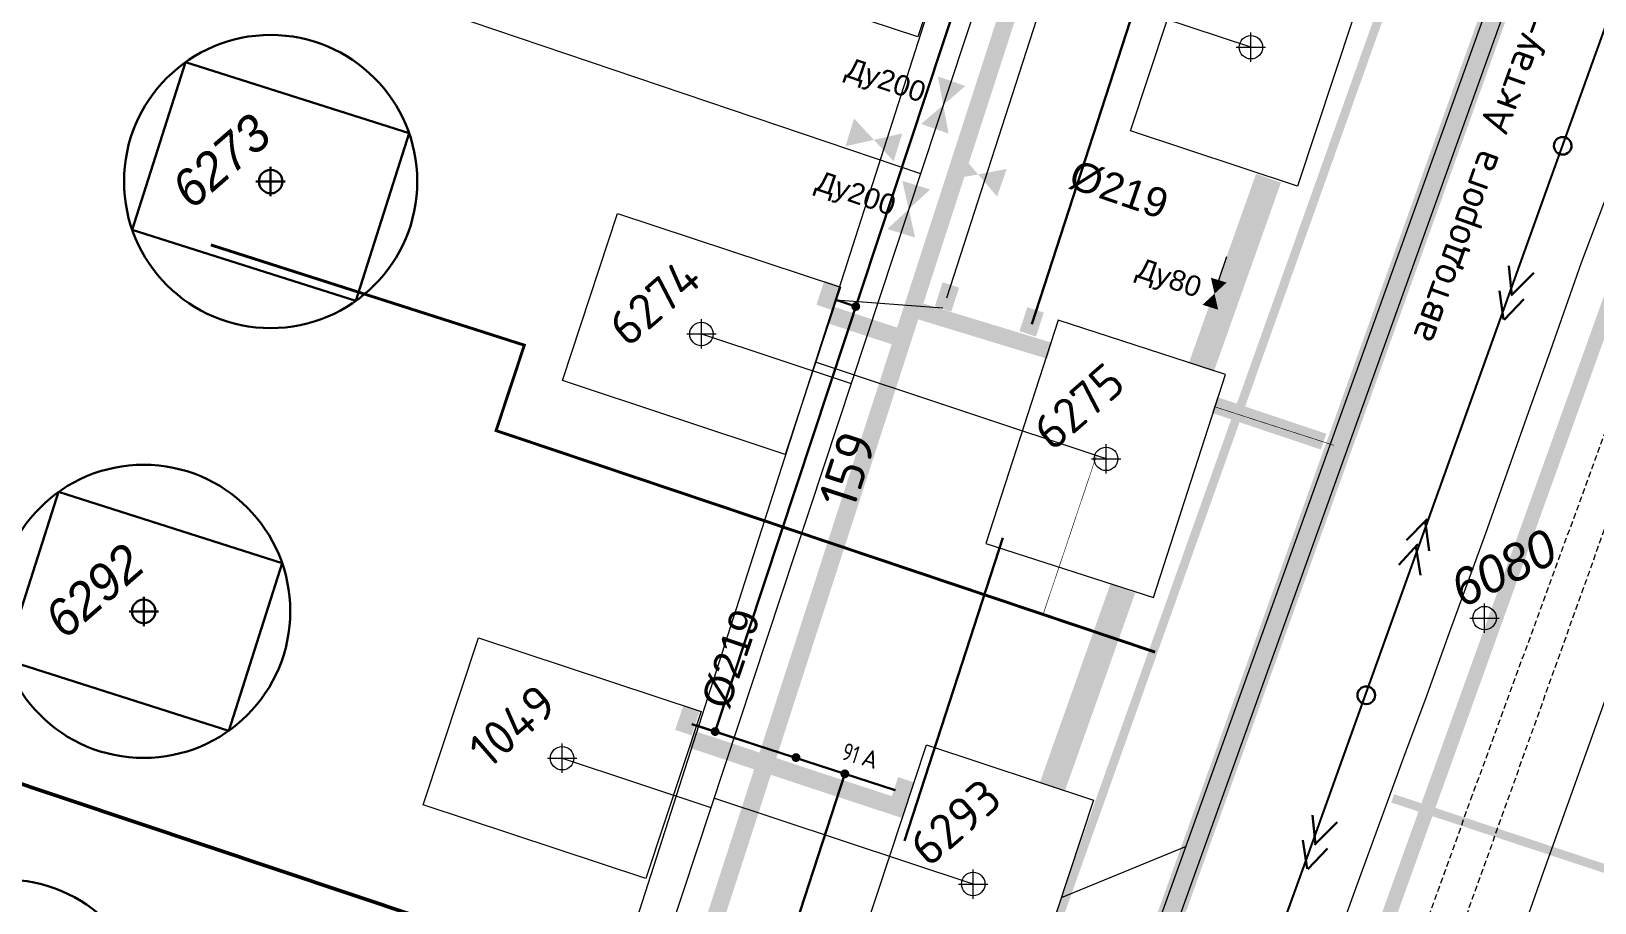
# Model space of a CAD drawing. Header units: millimetres. Extents: x 519 to 9564855, y -810 to 5021775.
# Drawn here: x 9522351 to 9522884, y 5001414 to 5001711 of the extents above; entities that cross this region are included whole.
import ezdxf
from ezdxf.enums import TextEntityAlignment as Align

# ---------------------------------------------------------------- set-up
doc = ezdxf.new("R2010")
doc.units = ezdxf.units.MM
doc.header["$LTSCALE"] = 2
doc.header["$MEASUREMENT"] = 0
doc.header["$PDMODE"] = 2
doc.header["$PDSIZE"] = 5
for name, pattern in [('1', [0]), ('92051501$0$GROUND1', [60, 50, -10]), ('92051501$0$GROUND2', [35, 25, -10]), ('Podzemka', [5, 2, -1, 2])]:
    doc.linetypes.add(name, pattern=pattern)
for name, color, linetype in [('160 скважин на 2012 год', 7, 'Continuous'), ('AL_PIP_CRUDE OIL', 210, 'Continuous'), ('CONTROL', 7, 'Continuous'), ('Existing roads', 41, 'Continuous'), ('Future Roads', 44, 'Continuous'), ('OilColl&Flowlines', 3, 'Continuous'), ('ROAD_ASF', 9, 'Continuous'), ('ROAD_FIELD', 255, '92051501$0$GROUND2'), ('ROAD_GROUND', 9, 'Continuous'), ('SEA_COST', 4, 'Continuous'), ('stage 7.frame', 7, 'Continuous'), ('Скважины - Конфликты наземки', 92, 'Continuous'), ('Скважины на 2013 год.', 21, '1'), ('Скважины на 2014 год', 70, 'Continuous'), ('Эл.выс.', 1, 'Continuous')]:
    doc.layers.add(name, color=color, linetype=linetype)
for name, color, linetype, lineweight in [('160 скважин на2012 год.Выкидные линии', 5, 'Continuous', 30), ('Водопровод', 5, 'Continuous', 30), ('Новый водовод', 5, 'g_122_vpr', 30), ('Оптиковолоконный кабель', 220, 'CAB6', 20), ('Скважины на 2026', 222, 'Continuous', 50), ('Скважины от Геологов', 253, 'Continuous', 30), ('Эл.низ', 1, 'Continuous', 13), ('Электро', 1, 'Continuous', 30), ('Электроснаб', 1, 'Continuous', 18), ('Электроснабжене', 1, 'Continuous', 18)]:
    doc.layers.add(name, color=color, linetype=linetype, lineweight=lineweight)
doc.styles.add('92051501$0$STANDARD', font='simplex.shx')
doc.styles.add('Arial', font='arial.ttf', dxfattribs={"height": 30})
doc.styles.add('Elect', font='isocpeur.ttf')
doc.styles.add('GeoApp', font='', dxfattribs={"height": 1})
doc.styles.add('Line_GUGK', font='')
doc.styles.get("Standard").update_dxf_attribs({"font": 'isocpeur.ttf', "width": 0.5})
doc.styles.get('GeoApp').set_extended_font_data('D431', italic=True)
doc.styles.get('Line_GUGK').set_extended_font_data('Bm431', italic=True)
doc.linetypes.add('CAB', pattern='A,0.7,-0.43403,["K",Standard,S=0.9,R=0,X=-0.4,Y=-0.3],-0.8', length=1.93403)
doc.linetypes.add('CAB6', pattern='A,0.9,-0.9,["6",Standard,S=0.9,R=0,X=-0.8,Y=-0.4],11', length=12.8)
doc.linetypes.add('g_122_vpr', pattern='A,2,-2,3,-0.6,["Впр",Line_GUGK,S=2,R=0,X=0,Y=-1],-6.4,3,-2,8,-2,8,-2,6', length=45)
doc.linetypes.add('WTR_LINE', pattern='A,0.5,-0.2,["W",92051501$0$STANDARD,S=0.1,R=0,X=-0.1,Y=-0.05],-0.05', length=0.75)

msp = doc.modelspace()

# ---------------------------------------------------------------- hatches: boundary and pattern name
at = {"layer": 'CONTROL', "lineweight": 40}
h = msp.add_hatch(color=6, dxfattribs=at)
h.dxf.hatch_style = 1
h.paths.add_polyline_path([(9523577.35645, 5003849.20355), (9523574.88157, 5003851.67843, 0.198912367), (9523573.71, 5003848.85, 0.198912368), (9523574.88157, 5003846.02157), (9523577.35645, 5003848.49645, -0.198912368), (9523577.21, 5003848.85, -0.198912367)])
h.paths.add_polyline_path([(9523580.53843, 5003851.67843), (9523578.06355, 5003849.20355, -0.198912367), (9523578.21, 5003848.85, -0.198912367), (9523578.06355, 5003848.49645), (9523580.53843, 5003846.02157, 0.198912367), (9523581.71, 5003848.85, 0.198912367)])
h.paths.add_polyline_path([(9522837.71166, 5001509.49274), (9522883.32461, 5001531.77104), (9522874.74199, 5001549.34325), (9522829.12903, 5001527.06494)], flags=9)
h.paths.add_polyline_path([(9522930.59173, 5001788.63477), (9522975.12979, 5001810.38808), (9522966.43304, 5001828.19395), (9522921.89498, 5001806.44065)], flags=9)
h.paths.add_polyline_path([(9522950.56006, 5001787.93168), (9523023.30811, 5001762.69837), (9523028.22369, 5001776.87007), (9522955.47564, 5001802.10338)], flags=8)
h.paths.add_polyline_path([(9522950.56006, 5001787.93168), (9523023.30811, 5001762.69837), (9523028.22369, 5001776.87007), (9522955.47564, 5001802.10338)], flags=25)
h.paths.add_polyline_path([(9522950.56006, 5001787.93168), (9523023.30811, 5001762.69837), (9523028.22369, 5001776.87007), (9522955.47564, 5001802.10338)], flags=25)
h.paths.add_polyline_path([(9522922.22518, 5001997.0995), (9523092.22518, 5001997.0995), (9523092.22518, 5002042.0995), (9522922.22518, 5002042.0995)], flags=9)
h.paths.add_polyline_path([(9523611.42985, 5003962.06367), (9523847.02346, 5003962.06367), (9523847.02346, 5004020.58693), (9523611.42985, 5004020.58693)], flags=9)
h.paths.add_polyline_path([(9523640.72427, 5003982.58321), (9523745.69698, 5003982.58321), (9523745.69698, 5004013.21759), (9523640.72427, 5004013.21759)], flags=24)
at = {"layer": 'Электро', "ltscale": 5}
for points in [[(9522618.727, 5001617.65893), (9522624.33923, 5001615.80195), (9522627.04646, 5001623.9838), (9522621.43423, 5001625.84079)], [(9522570.55957, 5001472.64695), (9522576.1718, 5001470.78996), (9522578.87903, 5001478.97182), (9522573.2668, 5001480.82881)], [(9522570.55957, 5001472.64695), (9522576.1718, 5001470.78996), (9522578.87903, 5001478.97182), (9522573.2668, 5001480.82881)], [(9522643.89971, 5001448.38204), (9522649.51195, 5001446.52505), (9522652.21918, 5001454.70691), (9522646.60694, 5001456.5639)]]:
    msp.add_hatch(color=256, dxfattribs=at).paths.add_polyline_path(points)
at = {"layer": 'Электро', "ltscale": 0.5}
msp.add_hatch(color=256, dxfattribs=at).paths.add_polyline_path([(9522696.27592, 5001615.02077), (9522690.65355, 5001616.84682), (9522687.99141, 5001608.65018), (9522693.61378, 5001606.82413)])
at = {"layer": 'Электроснаб', "linetype": 'ByBlock', "lineweight": 0, "ltscale": 5}
for points in [[(9522618.727, 5001617.65893), (9522624.33923, 5001615.80195), (9522627.04646, 5001623.9838), (9522621.43423, 5001625.84079)], [(9522570.55957, 5001472.64695), (9522576.1718, 5001470.78996), (9522578.87903, 5001478.97182), (9522573.2668, 5001480.82881)], [(9522570.55957, 5001472.64695), (9522576.1718, 5001470.78996), (9522578.87903, 5001478.97182), (9522573.2668, 5001480.82881)], [(9522643.89971, 5001448.38204), (9522649.51195, 5001446.52505), (9522652.21918, 5001454.70691), (9522646.60694, 5001456.5639)]]:
    msp.add_hatch(color=1, dxfattribs=at).paths.add_polyline_path(points)
at = {"layer": 'Электроснаб', "linetype": 'ByBlock', "lineweight": 0, "ltscale": 0.5}
msp.add_hatch(color=1, dxfattribs=at).paths.add_polyline_path([(9522667.39268, 5001623.51608), (9522661.7703, 5001625.34214), (9522659.10817, 5001617.1455), (9522664.73054, 5001615.31944)])
at = {"layer": 'Электроснабжене', "linetype": 'ByBlock', "lineweight": 0, "ltscale": 5}
for points in [[(9522618.727, 5001617.65893), (9522624.33923, 5001615.80195), (9522627.04646, 5001623.9838), (9522621.43423, 5001625.84079)], [(9522570.55957, 5001472.64695), (9522576.1718, 5001470.78996), (9522578.87903, 5001478.97182), (9522573.2668, 5001480.82881)], [(9522570.55957, 5001472.64695), (9522576.1718, 5001470.78996), (9522578.87903, 5001478.97182), (9522573.2668, 5001480.82881)], [(9522643.89971, 5001448.38204), (9522649.51195, 5001446.52505), (9522652.21918, 5001454.70691), (9522646.60694, 5001456.5639)]]:
    msp.add_hatch(color=1, dxfattribs=at).paths.add_polyline_path(points)
at = {"layer": 'Электроснабжене', "linetype": 'ByBlock', "lineweight": 0, "ltscale": 0.5}
msp.add_hatch(color=1, dxfattribs=at).paths.add_polyline_path([(9522667.39268, 5001623.51608), (9522661.7703, 5001625.34214), (9522659.10817, 5001617.1455), (9522664.73054, 5001615.31944)])

# ---------------------------------------------------------------- linework, layer by layer
at = {"layer": '160 скважин на 2012 год', "color": 0, "linetype": 'ByBlock', "lineweight": 0, "elevation": 0.00005}
msp.add_lwpolyline([(9522701.16492, 5001612.39818), (9522676.53995, 5001536.24899), (9522733.65185, 5001517.78026), (9522758.27681, 5001593.92946)], close=True, dxfattribs=at)
at = {"layer": '160 скважин на 2012 год', "color": 8, "linetype": 'ByBlock', "lineweight": 0, "ltscale": 80, "const_width": 0.2, "elevation": 0.00005}
msp.add_lwpolyline([(9522795.23956, 5001569.715), (9522754.26371, 5001582.96569)], dxfattribs=at)
at = {"layer": '160 скважин на 2012 год', "color": 0, "linetype": 'ByBlock', "lineweight": 0}
msp.add_circle((9522717.5, 5001565.1), 4, dxfattribs=at)
msp.add_point((9522717.5, 5001565.1), dxfattribs=at)
at = {"layer": '160 скважин на2012 год.Выкидные линии', "color": 3, "linetype": 'ByBlock', "lineweight": 0, "ltscale": 80}
msp.add_lwpolyline([(9522717.5, 5001565.1), (9522618.80628, 5001597.94333)], dxfattribs=at)
at = {"layer": 'AL_PIP_CRUDE OIL', "lineweight": 60, "const_width": 5}
msp.add_lwpolyline([(9523408.96955, 5008589.07215), (9522866.96955, 5008436.07215), (9522326.96955, 5007087.07215), (9522313.96594, 5006750.08943), (9522363.50455, 5006330.19015), (9523532.73502, 5003851.53167), (9523509.9659, 5003501.17422), (9523544.63322, 5003488.85485), (9523203.95221, 5002551.92724), (9523207.94138, 5002504.46778), (9521587.24018, 4997999.63007), (9523708.12981, 4995731.08727), (9526814.15531, 4995451.17542), (9528489.4409, 4995215.37355), (9528594.43514, 4995358.95224), (9530593.64001, 4995059.64331), (9530879.24426, 4994914.43479), (9530977.35799, 4994842.68501), (9531002.94658, 4994841.81396), (9531002.94658, 4994841.81396), (9531002.94648, 4994841.81391)], dxfattribs=at)
at = {"layer": 'Existing roads', "linetype": 'ByBlock', "lineweight": 0, "const_width": 6, "flags": 128}
for points in [[(9522530.5957, 5001242.76622), (9522781.10905, 5002016.92933)], [(9522623.77666, 5001614.12862), (9522645.64517, 5001606.93281)], [(9522576.27666, 5001469.42862), (9522619.57639, 5001455.07009)], [(9522618.86575, 5001455.30575), (9522648.96753, 5001445.42865)]]:
    msp.add_lwpolyline(points, dxfattribs=at)
at = {"layer": 'Future Roads', "linetype": 'ByBlock', "lineweight": 0, "ltscale": 25, "const_width": 5.7, "elevation": 0.00005}
for points in [[(9522652.24332, 5001616.01492), (9522698.27096, 5001601.96666)], [(9522754.43535, 5001583.49646), (9522791.6906, 5001570.97014)]]:
    msp.add_lwpolyline(points, dxfattribs=at)
at = {"layer": 'OilColl&Flowlines', "linetype": 'ByBlock', "lineweight": 0}
msp.add_line((9522518.99012, 5001288.22242, -26.066), (9522754.81798, 5002023.42241), dxfattribs=at)
at = {"layer": 'OilColl&Flowlines', "color": 5, "linetype": 'ByBlock', "lineweight": 0}
for points in [[(9522669.50677, 5001692.26639), (9522660.13694, 5001695.55822), (9522661.97106, 5001685.79779)], [(9522663.80517, 5001676.03737), (9522661.97106, 5001685.79779), (9522654.43534, 5001679.32919)], [(9522628.63001, 5001671.71507), (9522631.5766, 5001681.19914), (9522638.31675, 5001673.90528)], [(9522645.05689, 5001666.61143), (9522638.31675, 5001673.90528), (9522648.00348, 5001676.09549)], [(9522664.10314, 5001660.30937), (9522673.86356, 5001662.14349), (9522667.39496, 5001669.6792)], [(9522657.50311, 5001656.99112), (9522650.20926, 5001650.25098), (9522648.01905, 5001659.93771)], [(9522680.33216, 5001654.60777), (9522683.62399, 5001663.9776), (9522673.86356, 5001662.14349)], [(9522652.39947, 5001640.56424), (9522642.91541, 5001643.51083), (9522650.20926, 5001650.25098)], [(9522753.26263, 5001626.88941), (9522758.59742, 5001625.23195), (9522754.49463, 5001621.44062)], [(9522750.39184, 5001617.64929), (9522754.49463, 5001621.44062), (9522755.72662, 5001615.99183)]]:
    msp.add_solid(points, dxfattribs=at)
at = {"layer": 'ROAD_ASF', "lineweight": 0}
for points in [[(9521737.23529, 4997056.36456), (9521526.30791, 4997406.20512), (9521491.42617, 4997522.40996), (9521494.64376, 4997784.54227), (9521557.42562, 4998123.62451), (9523181.91284, 5002651.278), (9523567.30412, 5002471.17809), (9525869.16882, 5001381.54446), (9525963.92258, 5001333.47903), (9526128.60686, 5001261.79325), (9526517.55757, 5001074.97311), (9527241.30336, 5000725.10977), (9527302.0959, 5000699.32947), (9527474.32311, 5000617.56906), (9528116.89056, 5000310.63684)], [(9521742.137, 4997059.855), (9521531.837, 4997408.655), (9521497.437, 4997523.255), (9521500.637, 4997783.955), (9521563.237, 4998122.055), (9523185.337, 5002643.055), (9523564.737, 5002465.755), (9525866.52759, 5001376.15646), (9525961.36584, 5001328.04817), (9526126.10975, 5001256.33643), (9526514.94624, 5001069.57117), (9527238.82495, 5000719.64358), (9527299.637, 5000693.855), (9527471.737, 5000612.155), (9528114.237, 5000305.255)]]:
    msp.add_lwpolyline(points, dxfattribs=at)
at = {"layer": 'ROAD_FIELD', "color": 8, "linetype": '92051501$0$GROUND1', "lineweight": 0}
msp.add_lwpolyline([(9522744.77304, 5001432.91352), (9522702.24214, 5001415.35505)], dxfattribs=at)
at = {"layer": 'ROAD_GROUND', "color": 8, "lineweight": 0, "const_width": 9}
msp.add_lwpolyline([(9521739.68614, 4997058.10978), (9521529.07245, 4997407.43006), (9521494.43159, 4997522.83248), (9521497.64038, 4997784.24863), (9521560.33131, 4998122.83976), (9523183.62492, 5002647.1665), (9523566.02728, 5002468.46336), (9525867.84821, 5001378.85046), (9525962.64421, 5001330.7636), (9526127.3583, 5001259.06484), (9526516.25529, 5001072.2705), (9527240.06415, 5000722.37668), (9527300.86645, 5000696.59224), (9527473.0333, 5000614.86048), (9528115.56378, 5000307.94592)], dxfattribs=at)
at = {"layer": 'SEA_COST', "color": 253, "lineweight": 0, "ltscale": 0.1, "true_color": 0xacadaf, "const_width": 9, "flags": 128}
for points in [[(9522750.00169, 5001596.34376), (9522772.90258, 5001660.83049)], [(9522699.20785, 5001453.31314), (9522723.20819, 5001520.89582)]]:
    msp.add_lwpolyline(points, dxfattribs=at)
at = {"layer": 'Водопровод', "linetype": 'Podzemka', "lineweight": 0, "ltscale": 0.5}
for points in [[(9523287.57403, 5002560.18314), (9523267.74785, 5002519.19376), (9523213.7992, 5002448.85055), (9522925.75003, 5001648.31239), (9522804.67134, 5001309.53515), (9522681.72707, 5000970.89784), (9522622.59147, 5000807.85975), (9522513.00737, 5000504.47537), (9522403.94187, 5000200.85612), (9522254.80091, 4999779.05222), (9522178.51673, 4999560.22213), (9522137.14645, 4999446.58254), (9522097.24809, 4999335.61045), (9521983.01089, 4999027.64625), (9521905.71837, 4998818.33445), (9521836.21669, 4998606.06054), (9521625.75636, 4998013.62134), (9521655.21382, 4997975.84167), (9521809.05861, 4997801.17492), (9522321.28486, 4997251.24444)], [(9522599.74394, 5000761.63315), (9522630.0643, 5000855.05802), (9522664.82085, 5000945.62265), (9522692.65785, 5001020.81447), (9522694.97943, 5001026.3152), (9522701.72632, 5001045.59986), (9522734.24581, 5001141.9798), (9522779.9178, 5001276.44575), (9522841.94445, 5001448.98665), (9522894.26159, 5001591.99571), (9522916.86256, 5001654.38056), (9522948.39366, 5001740.17434), (9522981.75401, 5001832.83426), (9523006.51815, 5001900.85634), (9523034.00347, 5001978.42048), (9523062.87913, 5002057.75748), (9523088.31621, 5002125.67438)]]:
    msp.add_lwpolyline(points, dxfattribs=at)
at = {"layer": 'Новый водовод', "color": 5, "linetype": 'WTR_LINE', "lineweight": 0, "ltscale": 40}
for points, const_width in [([(9522948.4, 5002102.54), (9522579.30404, 5001066.25219), (9522803.12057, 5000994.80708), (9522756.95, 5000871.24), (9524314.11, 5000356)], 3), ([(9522412.2, 5001638.08), (9522519.11844, 5001603.88052), (9522509.47844, 5001574.75052), (9522734.24, 5001499.2)], 1)]:
    msp.add_lwpolyline(points, dxfattribs=dict(at, const_width=const_width))
at = {"layer": 'Новый водовод', "color": 5, "linetype": 'WTR_LINE', "lineweight": 0, "ltscale": 5, "const_width": 0.2}
msp.add_lwpolyline([(9522696.03421, 5001512.04236), (9522714.15189, 5001565.94217)], dxfattribs=at)
at = {"layer": 'Новый водовод', "color": 5, "linetype": 'WTR_LINE', "lineweight": 0, "ltscale": 40, "const_width": 3, "elevation": -0.00285}
msp.add_lwpolyline([(9522815.22694, 5001449.31647), (9524492.08979, 5000894.44485)], dxfattribs=at)
at = {"layer": 'Оптиковолоконный кабель', "color": 6, "linetype": 'CAB', "lineweight": 0, "elevation": -25.9952}
msp.add_lwpolyline([(9522888.74076, 5001656.30125), (9522879.56791, 5001631.9812), (9522868.98871, 5001601.78202), (9522860.92344, 5001579.17679), (9522846.87434, 5001539.6041), (9522834.47322, 5001505.81193), (9522826.40182, 5001483.21452), (9522819.33899, 5001464.50258), (9522802.22672, 5001417.52871), (9522788.67179, 5001379.90099)], dxfattribs=at)
at = {"layer": 'Скважины - Конфликты наземки', "linetype": 'ByBlock', "lineweight": 0}
msp.add_circle((9522846.6, 5001510.8), 4, dxfattribs=at)
at = {"layer": 'Скважины - Конфликты наземки', "linetype": 'ByBlock', "lineweight": 0, "ltscale": 80}
msp.add_point((9522846.6, 5001510.8), dxfattribs=at)
at = {"layer": 'Скважины на 2013 год.', "color": 3, "linetype": 'ByBlock', "lineweight": 0, "ltscale": 5}
msp.add_line((9522776.69642, 5002032.52383), (9522429.09954, 5000982.00733), dxfattribs=at)
at = {"layer": 'Скважины на 2013 год.', "color": 5, "linetype": 'ByBlock', "lineweight": 0, "ltscale": 5}
msp.add_line((9522755.93003, 5001626.06068), (9522758.64027, 5001634.09241), dxfattribs=at)
at = {"layer": 'Скважины на 2014 год', "color": 3, "linetype": 'ByBlock', "lineweight": 0, "ltscale": 5}
for p, q in [((9522766.9, 5001705.5), (9522678.20116, 5001734.84884)), ((9522579.5, 5001607.7), (9522630.54172, 5001590.81122)), ((9522532, 5001463), (9522582.70047, 5001446.22413)), ((9522672.2, 5001420.1), (9522583.74119, 5001449.36942))]:
    msp.add_line(p, q, dxfattribs=at)
at = {"layer": 'Скважины на 2014 год', "color": 0, "linetype": 'ByBlock', "lineweight": 0}
for points in [[(9522577.28202, 5001734.17759), (9522596.13745, 5001791.16299), (9522672.11798, 5001766.02241), (9522653.26255, 5001709.03701), (9522577.28202, 5001734.17759)], [(9522782.82241, 5001658.08202), (9522725.83701, 5001676.93745), (9522750.97759, 5001752.91798), (9522807.96299, 5001734.06255), (9522782.82241, 5001658.08202)], [(9522532.08202, 5001591.77759), (9522550.93745, 5001648.76299), (9522626.91798, 5001623.62241), (9522608.06255, 5001566.63701), (9522532.08202, 5001591.77759)], [(9522484.58202, 5001447.07759), (9522503.43745, 5001504.06299), (9522579.41798, 5001478.92241), (9522560.56255, 5001421.93701), (9522484.58202, 5001447.07759)], [(9522688.12241, 5001372.68202), (9522631.13701, 5001391.53745), (9522656.27759, 5001467.51798), (9522713.26299, 5001448.66255), (9522688.12241, 5001372.68202)]]:
    msp.add_lwpolyline(points, dxfattribs=at)
for centre in [(9522766.9, 5001705.5), (9522579.5, 5001607.7), (9522532, 5001463), (9522672.2, 5001420.1)]:
    msp.add_circle(centre, 4, dxfattribs=at)
for p in [(9522766.9, 5001705.5), (9522579.5, 5001607.7), (9522532, 5001463), (9522672.2, 5001420.1)]:
    msp.add_point(p, dxfattribs=at)
at = {"layer": 'Скважины на 2026', "color": 244, "lineweight": 0}
for p, q in [((9521091.56192, 5002190.61884), (9522654.25632, 5001662.48211)), ((9522561.66219, 5001382.64168), (9521741.44782, 5001656.68862))]:
    msp.add_line(p, q, dxfattribs=at)
at = {"layer": 'Скважины на 2026', "color": 244, "lineweight": 50}
msp.add_line((9522549.63153, 5001386.66131), (9521741.44782, 5001656.68862), dxfattribs=at)
at = {"layer": 'Скважины от Геологов', "linetype": 'ByBlock', "ltscale": 50}
for points in [[(9522385.37913, 5001643.26257), (9522461.60178, 5001618.97044), (9522479.82087, 5001676.13743), (9522403.59822, 5001700.42956)], [(9522342.07535, 5001496.66949), (9522418.298, 5001472.37736), (9522436.5171, 5001529.54435), (9522360.29445, 5001553.83648)]]:
    msp.add_lwpolyline(points, close=True, dxfattribs=at)
for centre, radius in [((9522432.60378, 5001659.69308), 50), ((9522432.60189, 5001659.69654), 4), ((9522389.29811, 5001513.10346), 50), ((9522389.29811, 5001513.10346), 4), ((9522341.9, 5001371.6), 50)]:
    msp.add_circle(centre, radius, dxfattribs=at)
for p in [(9522432.60378, 5001659.69308), (9522389.3, 5001513.1)]:
    msp.add_point(p, dxfattribs=at)
at = {"layer": 'Эл.выс.', "elevation": -24.6849}
msp.add_lwpolyline([(9521604.86126, 4998117.72308), (9521684.1909, 4998339.2676), (9521763.547, 4998559.9369), (9521843.223, 4998780.9793), (9521922.7179, 4999002.1354), (9522001.974, 4999222.9619), (9522081.8249, 4999444.4028), (9522161.2728, 4999665.769), (9522240.6849, 4999886.6267), (9522310.5842, 5000110.2282), (9522390.0936, 5000330.2422), (9522469.9361, 5000551.4153), (9522549.5334, 5000772.2927), (9522629.2933, 5000992.4476), (9522707.1939, 5001211.0738), (9522788.0615, 5001434.5367), (9522869.326, 5001661.0385), (9522948.8991, 5001882.0749), (9523026.2995, 5002098.9255), (9523106.7052, 5002321.5763), (9523185.8638, 5002540.6309), (9523265.9766, 5002762.2719), (9523345.6545, 5002983.7411), (9523424.7203, 5003203.229)], dxfattribs=at)
at = {"layer": 'Эл.низ', "elevation": -26.4921}
msp.add_lwpolyline([(9522617.9982, 5000732.8154), (9522636.8815, 5000785.1932), (9522655.8283, 5000837.445), (9522674.1468, 5000888.9295), (9522692.9667, 5000941.5127), (9522712.3851, 5000995.6741), (9522731.6451, 5001049.1496), (9522750.6028, 5001101.2887), (9522770.1183, 5001155.404), (9522789.1106, 5001208.5751), (9522789.1106, 5001208.5751), (9522801.4625, 5001241.5269), (9522822.6397, 5001300.2444), (9522844.4626, 5001361.0407), (9522866.8075, 5001424.4413), (9522888.251, 5001484.4011)], dxfattribs=at)
at = {"layer": 'Электро', "ltscale": 0.5}
for p, q in [((9522707.09296, 5001843.59751, -0.00001), (9522584.1808, 5001472.09832, -0.00001)), ((9522692.18263, 5001611.06791, -0.00001), (9522761.84967, 5001825.48101, -0.00001)), ((9522625.31191, 5001619.35073, 0), (9522632.15125, 5001617.0879, 0)), ((9522625.31191, 5001619.35073, 0), (9522632.15125, 5001617.0879, 0)), ((9522682.31557, 5001538.22094), (9522648.72193, 5001434.83035)), ((9522576.19496, 5001474.63607, 0), (9522645.62212, 5001452.07782, 0)), ((9522553.31368, 5001226.51336, 0), (9522628.42008, 5001457.6671, 0))]:
    msp.add_line(p, q, dxfattribs=at)
at = {"layer": 'Электро'}
for p, q in [((9522855.932, 5001620.9678, -24.6849), (9522854.84727, 5001630.95524, -24.6849)), ((9522855.61119, 5001620.81166, -24.6849), (9522863.35524, 5001628.54893, -24.6849)), ((9522853.0468, 5001612.61938, -24.6849), (9522851.64126, 5001622.45067, -24.6849)), ((9522853.28517, 5001612.537, -24.6849), (9522859.98436, 5001619.56731, -24.6849)), ((9522827.03376, 5001544.573, -24.6849), (9522820.01376, 5001537.38655, -24.6849)), ((9522827.64434, 5001533.77377, -24.6849), (9522826.32124, 5001543.84359, -24.6849)), ((9522817.36693, 5001528.95574, -24.6849), (9522823.82775, 5001536.06844, -24.6849)), ((9522823.11523, 5001535.33903, -24.6849), (9522824.75914, 5001525.42535, -24.6849)), ((9522788.94017, 5001433.57589, -24.6849), (9522787.85544, 5001443.56333, -24.6849)), ((9522788.61937, 5001433.41975, -24.6849), (9522796.36342, 5001441.15702, -24.6849)), ((9522786.05497, 5001425.22748, -24.6849), (9522784.64943, 5001435.05877, -24.6849)), ((9522786.29335, 5001425.14509, -24.6849), (9522792.99254, 5001432.1754, -24.6849))]:
    msp.add_line(p, q, dxfattribs=at)
at = {"layer": 'Электро', "ltscale": 50, "const_width": 1.5, "elevation": 0}
msp.add_lwpolyline([(9522631.43796, 5001617.31967, 1), (9522632.86454, 5001616.85614, 1)], format="xyb", close=True, dxfattribs=at)
at = {"layer": 'Электро', "ltscale": 5, "const_width": 1.5, "elevation": -0.00001}
msp.add_lwpolyline([(9522583.46751, 5001472.33008, 1), (9522584.89409, 5001471.86656, 1)], format="xyb", close=True, dxfattribs=at)
at = {"layer": 'Электро', "ltscale": 0.5, "const_width": 1.5, "elevation": 0}
msp.add_lwpolyline([(9522627.70679, 5001457.89887, 1), (9522629.13337, 5001457.43534, 1)], format="xyb", close=True, dxfattribs=at)
at = {"layer": 'Электро'}
msp.add_circle((9522806.237, 5001484.48776, -24.6849), 3, dxfattribs=at)
for start, end in [(1.5313741, 181.5313741), (181.5313741, 1.5313741)]:
    msp.add_arc((9522873.22882, 5001671.87966, -24.6849), 3, start, end, dxfattribs=at)
at = {"layer": 'Электроснаб', "color": 1, "linetype": 'ByBlock', "lineweight": 0}
for p, q in [((9522855.932, 5001620.9678, -24.6849), (9522854.84727, 5001630.95524, -24.6849)), ((9522855.61119, 5001620.81166, -24.6849), (9522863.35524, 5001628.54893, -24.6849)), ((9522853.0468, 5001612.61938, -24.6849), (9522851.64126, 5001622.45067, -24.6849)), ((9522853.28517, 5001612.537, -24.6849), (9522859.98436, 5001619.56731, -24.6849)), ((9522827.03376, 5001544.573, -24.6849), (9522820.01376, 5001537.38655, -24.6849)), ((9522827.64434, 5001533.77377, -24.6849), (9522826.32124, 5001543.84359, -24.6849)), ((9522817.36693, 5001528.95574, -24.6849), (9522823.82775, 5001536.06844, -24.6849)), ((9522823.11523, 5001535.33903, -24.6849), (9522824.75914, 5001525.42535, -24.6849)), ((9522788.94017, 5001433.57589, -24.6849), (9522787.85544, 5001443.56333, -24.6849)), ((9522788.61937, 5001433.41975, -24.6849), (9522796.36342, 5001441.15702, -24.6849)), ((9522786.05497, 5001425.22748, -24.6849), (9522784.64943, 5001435.05877, -24.6849)), ((9522786.29335, 5001425.14509, -24.6849), (9522792.99254, 5001432.1754, -24.6849))]:
    msp.add_line(p, q, dxfattribs=at)
at = {"layer": 'Электроснаб', "color": 1, "linetype": 'ByBlock', "lineweight": 0, "ltscale": 0.5, "const_width": 1.5, "elevation": 0}
msp.add_lwpolyline([(9522627.70679, 5001457.89887, 1), (9522629.13337, 5001457.43534, 1)], format="xyb", close=True, dxfattribs=at)
at = {"layer": 'Электроснаб', "color": 1, "linetype": 'ByBlock', "lineweight": 0}
for start, end in [(1.5313741, 181.5313741), (181.5313741, 1.5313741)]:
    msp.add_arc((9522873.22882, 5001671.87966, -24.6849), 3, start, end, dxfattribs=at)
at = {"layer": 'Электроснабжене', "color": 1, "linetype": 'ByBlock', "lineweight": 0, "ltscale": 0.5}
for p, q in [((9522663.23237, 5001619.99614, -0.00001), (9522790.07784, 5002013.96171, 0)), ((9522625.31191, 5001619.35073, 0), (9522661.84123, 5001616.59483, 0)), ((9522577.91448, 5001474.37849), (9522645.62212, 5001452.07782, 0))]:
    msp.add_line(p, q, dxfattribs=at)
at = {"layer": 'Электроснабжене', "color": 1, "linetype": 'ByBlock', "lineweight": 0}
for p, q in [((9522855.932, 5001620.9678, -24.6849), (9522854.84727, 5001630.95524, -24.6849)), ((9522855.61119, 5001620.81166, -24.6849), (9522863.35524, 5001628.54893, -24.6849)), ((9522853.0468, 5001612.61938, -24.6849), (9522851.64126, 5001622.45067, -24.6849)), ((9522853.28517, 5001612.537, -24.6849), (9522859.98436, 5001619.56731, -24.6849)), ((9522827.03376, 5001544.573, -24.6849), (9522820.01376, 5001537.38655, -24.6849)), ((9522827.64434, 5001533.77377, -24.6849), (9522826.32124, 5001543.84359, -24.6849)), ((9522817.36693, 5001528.95574, -24.6849), (9522823.82775, 5001536.06844, -24.6849)), ((9522823.11523, 5001535.33903, -24.6849), (9522824.75914, 5001525.42535, -24.6849)), ((9522788.94017, 5001433.57589, -24.6849), (9522787.85544, 5001443.56333, -24.6849)), ((9522788.61937, 5001433.41975, -24.6849), (9522796.36342, 5001441.15702, -24.6849)), ((9522786.05497, 5001425.22748, -24.6849), (9522784.64943, 5001435.05877, -24.6849)), ((9522786.29335, 5001425.14509, -24.6849), (9522792.99254, 5001432.1754, -24.6849))]:
    msp.add_line(p, q, dxfattribs=at)
at = {"layer": 'Электроснабжене', "color": 1, "linetype": 'ByBlock', "lineweight": 0, "ltscale": 0.5, "const_width": 1.5, "elevation": 0}
msp.add_lwpolyline([(9522611.05501, 5001463.45992, 1), (9522612.48159, 5001462.9964, 1)], format="xyb", close=True, dxfattribs=at)
at = {"layer": 'Электроснабжене', "color": 1, "linetype": 'ByBlock', "lineweight": 0}
for start, end in [(1.5313741, 181.5313741), (181.5313741, 1.5313741)]:
    msp.add_arc((9522873.22882, 5001671.87966, -24.6849), 3, start, end, dxfattribs=at)

# ---------------------------------------------------------------- texts
at = {"layer": '160 скважин на 2012 год', "color": 0, "linetype": 'ByBlock', "lineweight": 0, "style": 'Elect'}
msp.add_text('6275', height=12, rotation=41, dxfattribs=at).set_placement((9522699.26444, 5001567.26774))
at = {"layer": 'OilColl&Flowlines', "color": 7, "lineweight": 0, "style": 'Elect'}
msp.add_text('159', height=13.005168, rotation=71.84915, dxfattribs=at).set_placement((9522631.45665, 5001547.29259))
at = {"layer": 'ROAD_GROUND', "color": 8, "lineweight": 0}
msp.add_text('автодорога Актау-КБМ', height=10, rotation=70.2624043, dxfattribs=at).set_placement((9522848.02373, 5001673.30888), align=Align.MIDDLE_CENTER)
at = {"layer": 'stage 7.frame', "color": 5, "lineweight": 0, "style": 'Arial'}
for s, height, rotation, p in [('Ду200', 7, 341.0854858, (9522628.14468, 5001695.56348)), ('%%C219', 10, 341.0854858, (9522704.15453, 5001657.84755)), ('Ду200', 7, 341.0854858, (9522617.9331, 5001656.96227)), ('Ду80', 7, 341.0854858, (9522727.3548, 5001627.2651)), ('%%C219', 10, 71.0854858, (9522588.66726, 5001479.18625))]:
    msp.add_text(s, height=height, rotation=rotation, dxfattribs=at).set_placement(p)
at = {"layer": 'Скважины - Конфликты наземки', "lineweight": 35, "style": 'GeoApp'}
msp.add_text('6080', height=12.5, rotation=26.0318371, dxfattribs=at).set_placement((9522839.07296, 5001514.13228))
at = {"layer": 'Скважины на 2014 год', "color": 0, "linetype": 'ByBlock', "lineweight": 0, "style": 'Elect'}
for s, p in [('6274', (9522554.47656, 5001602.75755)), ('1049', (9522506.92162, 5001458.98197)), ('6293', (9522657.07221, 5001425.42783))]:
    msp.add_text(s, height=12, rotation=41, dxfattribs=at).set_placement(p)
at = {"layer": 'Скважины от Геологов', "linetype": 'ByBlock', "ltscale": 50, "style": 'Line_GUGK'}
for s, p in [('6273', (9522405.73781, 5001649.8033)), ('6292', (9522362.43403, 5001503.21021))]:
    msp.add_text(s, height=12.5, rotation=41, dxfattribs=at).set_placement(p)
at = {"layer": 'Электро', "width": 0.75}
msp.add_text('91', height=6, rotation=342, dxfattribs=at).set_placement((9522626.9157, 5001462.76603))
at = {"layer": 'Электро'}
msp.add_text('А', height=6, rotation=342, dxfattribs=at).set_placement((9522633.61358, 5001460.82585))
at = {"layer": 'Электроснаб', "color": 1, "lineweight": 0, "width": 0.75}
msp.add_text('91', height=6, rotation=342, dxfattribs=at).set_placement((9522626.9157, 5001462.76603))
at = {"layer": 'Электроснаб', "color": 1, "lineweight": 0}
msp.add_text('А', height=6, rotation=342, dxfattribs=at).set_placement((9522633.61358, 5001460.82585))
at = {"layer": 'Электроснабжене', "color": 1, "lineweight": 0, "width": 0.75}
msp.add_text('91', height=6, rotation=342, dxfattribs=at).set_placement((9522626.9157, 5001462.76603))
at = {"layer": 'Электроснабжене', "color": 1, "lineweight": 0}
msp.add_text('А', height=6, rotation=342, dxfattribs=at).set_placement((9522633.61358, 5001460.82585))

doc.saveas('drawing.dxf')
